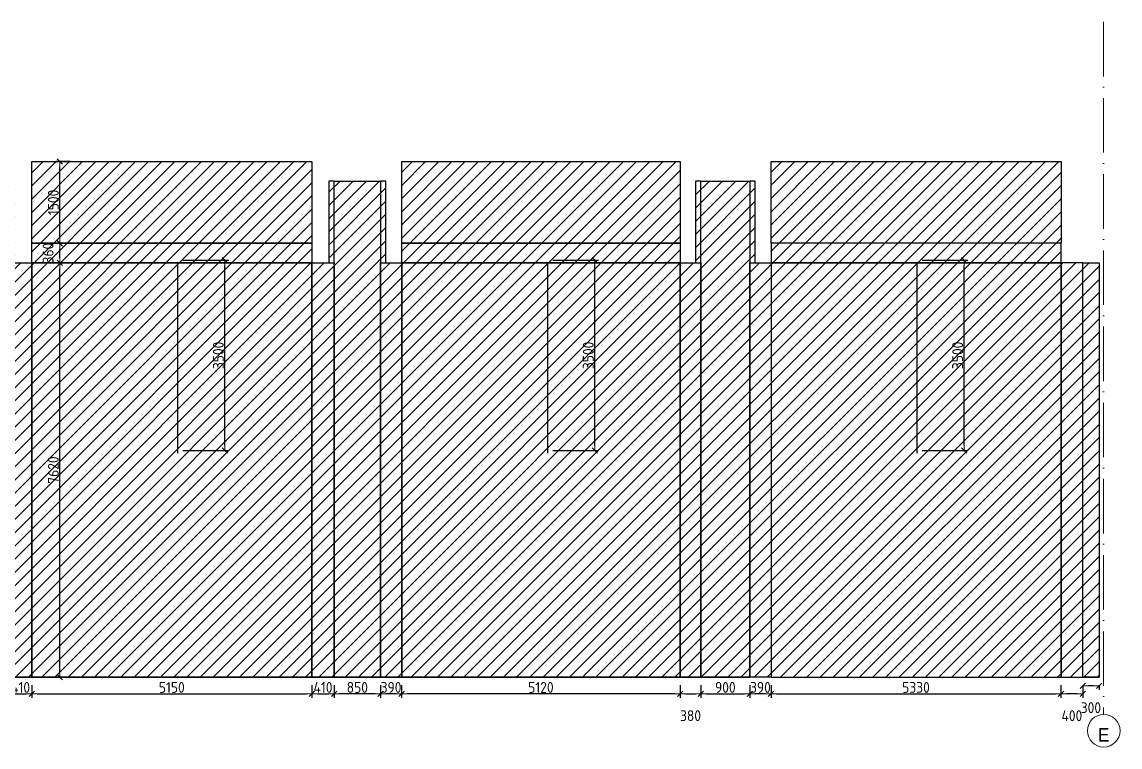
# Model space of a CAD drawing. Header units: millimetres. Extents: x 209 to 1046824, y -248937 to 510758.
# Drawn here: x 105973 to 126158, y -160294 to -146966 of the extents above; entities that cross this region are included whole.
import ezdxf

# ---------------------------------------------------------------- set-up
doc = ezdxf.new("R2010")
doc.units = ezdxf.units.MM
doc.linetypes.add('50_200_ШТРИХ_1Т_ш5_п1_п1_', pattern=[1400, 1000, -200, 0, -200])
doc.layers.add('$AUDIT_BAD_LAYER1', color=7, linetype='Continuous')
for name, color, linetype, lineweight, true_color in [('Оси-1', 7, 'Continuous', 20, 0xaaaaaa), ('Оси-2', 7, 'Continuous', 9, 0xaaaaaa), ('Оси-3', 7, '50_200_ШТРИХ_1Т_ш5_п1_п1_', 9, 0xaaaaaa)]:
    doc.layers.add(name, color=color, linetype=linetype, lineweight=lineweight, true_color=true_color)
doc.layers.add('Основные линии', color=7, linetype='Continuous', lineweight=30)
doc.layers.add('Размеры', color=7, linetype='Continuous', lineweight=15)
doc.styles.add('Arial', font='arial.ttf', dxfattribs={"width": 0.9, "height": 500})
doc.styles.add('СПДС', font='isocpeur.ttf', dxfattribs={"width": 0.9})
doc.dimstyles.new('Размера А3', dxfattribs={"dimtxt": 200, "dimasz": 100, "dimexe": 70, "dimexo": 100, "dimgap": 20, "dimtad": 1, "dimdec": 0, "dimrnd": 10, "dimzin": 0, "dimdsep": 46, "dimtxsty": 'СПДС', "dimblk": 'ARROWHEAD_6', "dimcen": 1, "dimclrd": 256, "dimclre": 256, "dimclrt": 256, "dimazin": 0, "dimtfac": 1, "dimtdec": 0, "dimtmove": 2, "dimatfit": 3, "dimfxl": 1, "dimtolj": 1, "dimtzin": 0, "dimarcsym": 0})

# ---------------------------------------------------------------- blocks, each defined once
blk = doc.blocks.new('ARROWHEAD_6')
at = {"color": 0, "linetype": 'Continuous'}
for p, q in [((0, 0), (-1, 0)), ((-0.5, -0.5), (0.5, 0.5))]:
    blk.add_line(p, q, dxfattribs=at)
blk = doc.blocks.new('*D1915')
at = {"layer": 'Defpoints', "color": 0, "lineweight": 30, "transparency": 16777216}
for p in [(125473, -159058), (125773, -159058), (125473, -159170)]:
    blk.add_point(p, dxfattribs=at)
at = {"layer": 'Размеры', "lineweight": -2, "transparency": 16777216}
for p, q in [((125473, -159158), (125473, -159240)), ((125673, -159170), (125573, -159170)), ((125773, -159158), (125773, -159240))]:
    blk.add_line(p, q, dxfattribs=at)
at = {"layer": 'Размеры', "lineweight": -2, "transparency": 16777216, "xscale": 100, "yscale": 100, "zscale": 100, "rotation": 180}
blk.add_blockref('ARROWHEAD_6', (125473, -159170), dxfattribs=at)
at = {"layer": 'Размеры', "lineweight": -2, "transparency": 16777216, "xscale": 100, "yscale": 100, "zscale": 100}
blk.add_blockref('ARROWHEAD_6', (125773, -159170), dxfattribs=at)
at = {"layer": 'Размеры', "lineweight": 15, "transparency": 16777216, "insert": (125623, -159570), "char_height": 200, "attachment_point": 5, "style": 'СПДС'}
blk.add_mtext('\\A1;300', dxfattribs=at)
blk = doc.blocks.new('*D1916')
at = {"layer": 'Defpoints', "color": 0, "lineweight": 30, "transparency": 16777216}
for p in [(125073, -159058), (125473, -159058), (125073, -159318)]:
    blk.add_point(p, dxfattribs=at)
at = {"layer": 'Размеры', "lineweight": -2, "transparency": 16777216}
for p, q in [((125073, -159158), (125073, -159388)), ((125473, -159158), (125473, -159388)), ((125373, -159318), (125173, -159318))]:
    blk.add_line(p, q, dxfattribs=at)
at = {"layer": 'Размеры', "lineweight": -2, "transparency": 16777216, "xscale": 100, "yscale": 100, "zscale": 100, "rotation": 180}
blk.add_blockref('ARROWHEAD_6', (125073, -159318), dxfattribs=at)
at = {"layer": 'Размеры', "lineweight": -2, "transparency": 16777216, "xscale": 100, "yscale": 100, "zscale": 100}
blk.add_blockref('ARROWHEAD_6', (125473, -159318), dxfattribs=at)
at = {"layer": 'Размеры', "lineweight": 15, "transparency": 16777216, "insert": (125273, -159718), "char_height": 200, "attachment_point": 5, "style": 'СПДС'}
blk.add_mtext('\\A1;400', dxfattribs=at)
blk = doc.blocks.new('*D1917')
at = {"layer": 'Defpoints', "color": 0, "lineweight": 30, "transparency": 16777216}
for p in [(119743, -159058), (125073, -159058), (125073, -159318)]:
    blk.add_point(p, dxfattribs=at)
at = {"layer": 'Размеры', "lineweight": -2, "transparency": 16777216}
for p, q in [((119743, -159158), (119743, -159388)), ((125073, -159158), (125073, -159388)), ((119843, -159318), (124973, -159318))]:
    blk.add_line(p, q, dxfattribs=at)
at = {"layer": 'Размеры', "lineweight": -2, "transparency": 16777216, "xscale": 100, "yscale": 100, "zscale": 100, "rotation": 180}
blk.add_blockref('ARROWHEAD_6', (119743, -159318), dxfattribs=at)
at = {"layer": 'Размеры', "lineweight": -2, "transparency": 16777216, "xscale": 100, "yscale": 100, "zscale": 100}
blk.add_blockref('ARROWHEAD_6', (125073, -159318), dxfattribs=at)
at = {"layer": 'Размеры', "lineweight": 15, "transparency": 16777216, "insert": (122408, -159198), "char_height": 200, "attachment_point": 5, "style": 'СПДС'}
blk.add_mtext('\\A1;5330', dxfattribs=at)
blk = doc.blocks.new('*D1918')
at = {"layer": 'Defpoints', "color": 0, "lineweight": 30, "transparency": 16777216}
for p in [(119353, -159058), (119743, -159058), (119353, -159318)]:
    blk.add_point(p, dxfattribs=at)
at = {"layer": 'Размеры', "lineweight": -2, "transparency": 16777216}
for p, q in [((119353, -159158), (119353, -159388)), ((119743, -159158), (119743, -159388)), ((119643, -159318), (119453, -159318))]:
    blk.add_line(p, q, dxfattribs=at)
at = {"layer": 'Размеры', "lineweight": -2, "transparency": 16777216, "xscale": 100, "yscale": 100, "zscale": 100, "rotation": 180}
blk.add_blockref('ARROWHEAD_6', (119353, -159318), dxfattribs=at)
at = {"layer": 'Размеры', "lineweight": -2, "transparency": 16777216, "xscale": 100, "yscale": 100, "zscale": 100}
blk.add_blockref('ARROWHEAD_6', (119743, -159318), dxfattribs=at)
at = {"layer": 'Размеры', "lineweight": 15, "transparency": 16777216, "insert": (119548, -159198), "char_height": 200, "attachment_point": 5, "style": 'СПДС'}
blk.add_mtext('\\A1;390', dxfattribs=at)
blk = doc.blocks.new('*D1919')
at = {"layer": 'Defpoints', "color": 0, "lineweight": 30, "transparency": 16777216}
for p in [(118453, -159058), (119353, -159058), (119353, -159318)]:
    blk.add_point(p, dxfattribs=at)
at = {"layer": 'Размеры', "lineweight": -2, "transparency": 16777216}
for p, q in [((118453, -159158), (118453, -159388)), ((119353, -159158), (119353, -159388)), ((118553, -159318), (119253, -159318))]:
    blk.add_line(p, q, dxfattribs=at)
at = {"layer": 'Размеры', "lineweight": -2, "transparency": 16777216, "xscale": 100, "yscale": 100, "zscale": 100, "rotation": 180}
blk.add_blockref('ARROWHEAD_6', (118453, -159318), dxfattribs=at)
at = {"layer": 'Размеры', "lineweight": -2, "transparency": 16777216, "xscale": 100, "yscale": 100, "zscale": 100}
blk.add_blockref('ARROWHEAD_6', (119353, -159318), dxfattribs=at)
at = {"layer": 'Размеры', "lineweight": 15, "transparency": 16777216, "insert": (118903, -159198), "char_height": 200, "attachment_point": 5, "style": 'СПДС'}
blk.add_mtext('\\A1;900', dxfattribs=at)
blk = doc.blocks.new('*D1920')
at = {"layer": 'Defpoints', "color": 0, "lineweight": 30, "transparency": 16777216}
for p in [(118073, -159058), (118453, -159058), (118453, -159318)]:
    blk.add_point(p, dxfattribs=at)
at = {"layer": 'Размеры', "lineweight": -2, "transparency": 16777216}
for p, q in [((118073, -159158), (118073, -159388)), ((118453, -159158), (118453, -159388)), ((118173, -159318), (118353, -159318))]:
    blk.add_line(p, q, dxfattribs=at)
at = {"layer": 'Размеры', "lineweight": -2, "transparency": 16777216, "xscale": 100, "yscale": 100, "zscale": 100, "rotation": 180}
blk.add_blockref('ARROWHEAD_6', (118073, -159318), dxfattribs=at)
at = {"layer": 'Размеры', "lineweight": -2, "transparency": 16777216, "xscale": 100, "yscale": 100, "zscale": 100}
blk.add_blockref('ARROWHEAD_6', (118453, -159318), dxfattribs=at)
at = {"layer": 'Размеры', "lineweight": 15, "transparency": 16777216, "insert": (118263, -159718), "char_height": 200, "attachment_point": 5, "style": 'СПДС'}
blk.add_mtext('\\A1;380', dxfattribs=at)
blk = doc.blocks.new('*D1921')
at = {"layer": 'Defpoints', "color": 0, "lineweight": 30, "transparency": 16777216}
for p in [(112953, -159058), (118073, -159058), (112953, -159318)]:
    blk.add_point(p, dxfattribs=at)
at = {"layer": 'Размеры', "lineweight": -2, "transparency": 16777216}
for p, q in [((112953, -159158), (112953, -159388)), ((118073, -159158), (118073, -159388)), ((117973, -159318), (113053, -159318))]:
    blk.add_line(p, q, dxfattribs=at)
at = {"layer": 'Размеры', "lineweight": -2, "transparency": 16777216, "xscale": 100, "yscale": 100, "zscale": 100, "rotation": 180}
blk.add_blockref('ARROWHEAD_6', (112953, -159318), dxfattribs=at)
at = {"layer": 'Размеры', "lineweight": -2, "transparency": 16777216, "xscale": 100, "yscale": 100, "zscale": 100}
blk.add_blockref('ARROWHEAD_6', (118073, -159318), dxfattribs=at)
at = {"layer": 'Размеры', "lineweight": 15, "transparency": 16777216, "insert": (115513, -159198), "char_height": 200, "attachment_point": 5, "style": 'СПДС'}
blk.add_mtext('\\A1;5120', dxfattribs=at)
blk = doc.blocks.new('*D1922')
at = {"layer": 'Defpoints', "color": 0, "lineweight": 30, "transparency": 16777216}
for p in [(112563, -159058), (112953, -159058), (112563, -159318)]:
    blk.add_point(p, dxfattribs=at)
at = {"layer": 'Размеры', "lineweight": -2, "transparency": 16777216}
for p, q in [((112563, -159158), (112563, -159388)), ((112953, -159158), (112953, -159388)), ((112853, -159318), (112663, -159318))]:
    blk.add_line(p, q, dxfattribs=at)
at = {"layer": 'Размеры', "lineweight": -2, "transparency": 16777216, "xscale": 100, "yscale": 100, "zscale": 100, "rotation": 180}
blk.add_blockref('ARROWHEAD_6', (112563, -159318), dxfattribs=at)
at = {"layer": 'Размеры', "lineweight": -2, "transparency": 16777216, "xscale": 100, "yscale": 100, "zscale": 100}
blk.add_blockref('ARROWHEAD_6', (112953, -159318), dxfattribs=at)
at = {"layer": 'Размеры', "lineweight": 15, "transparency": 16777216, "insert": (112758, -159198), "char_height": 200, "attachment_point": 5, "style": 'СПДС'}
blk.add_mtext('\\A1;390', dxfattribs=at)
blk = doc.blocks.new('*D1923')
at = {"layer": 'Defpoints', "color": 0, "lineweight": 30, "transparency": 16777216}
for p in [(111713, -159058), (112563, -159058), (111713, -159318)]:
    blk.add_point(p, dxfattribs=at)
at = {"layer": 'Размеры', "lineweight": -2, "transparency": 16777216}
for p, q in [((111713, -159158), (111713, -159388)), ((112563, -159158), (112563, -159388)), ((112463, -159318), (111813, -159318))]:
    blk.add_line(p, q, dxfattribs=at)
at = {"layer": 'Размеры', "lineweight": -2, "transparency": 16777216, "xscale": 100, "yscale": 100, "zscale": 100, "rotation": 180}
blk.add_blockref('ARROWHEAD_6', (111713, -159318), dxfattribs=at)
at = {"layer": 'Размеры', "lineweight": -2, "transparency": 16777216, "xscale": 100, "yscale": 100, "zscale": 100}
blk.add_blockref('ARROWHEAD_6', (112563, -159318), dxfattribs=at)
at = {"layer": 'Размеры', "lineweight": 15, "transparency": 16777216, "insert": (112138, -159198), "char_height": 200, "attachment_point": 5, "style": 'СПДС'}
blk.add_mtext('\\A1;850', dxfattribs=at)
blk = doc.blocks.new('*D1924')
at = {"layer": 'Defpoints', "color": 0, "lineweight": 30, "transparency": 16777216}
for p in [(111303, -159058), (111713, -159058), (111713, -159318)]:
    blk.add_point(p, dxfattribs=at)
at = {"layer": 'Размеры', "lineweight": -2, "transparency": 16777216}
for p, q in [((111303, -159158), (111303, -159388)), ((111713, -159158), (111713, -159388)), ((111403, -159318), (111613, -159318))]:
    blk.add_line(p, q, dxfattribs=at)
at = {"layer": 'Размеры', "lineweight": -2, "transparency": 16777216, "xscale": 100, "yscale": 100, "zscale": 100, "rotation": 180}
blk.add_blockref('ARROWHEAD_6', (111303, -159318), dxfattribs=at)
at = {"layer": 'Размеры', "lineweight": -2, "transparency": 16777216, "xscale": 100, "yscale": 100, "zscale": 100}
blk.add_blockref('ARROWHEAD_6', (111713, -159318), dxfattribs=at)
at = {"layer": 'Размеры', "lineweight": 15, "transparency": 16777216, "insert": (111508, -159198), "char_height": 200, "attachment_point": 5, "style": 'СПДС'}
blk.add_mtext('\\A1;410', dxfattribs=at)
blk = doc.blocks.new('*D1925')
at = {"layer": 'Defpoints', "color": 0, "lineweight": 30, "transparency": 16777216}
for p in [(106153, -159058), (111303, -159058), (111303, -159318)]:
    blk.add_point(p, dxfattribs=at)
at = {"layer": 'Размеры', "lineweight": -2, "transparency": 16777216}
for p, q in [((106153, -159158), (106153, -159388)), ((111303, -159158), (111303, -159388)), ((106253, -159318), (111203, -159318))]:
    blk.add_line(p, q, dxfattribs=at)
at = {"layer": 'Размеры', "lineweight": -2, "transparency": 16777216, "xscale": 100, "yscale": 100, "zscale": 100, "rotation": 180}
blk.add_blockref('ARROWHEAD_6', (106153, -159318), dxfattribs=at)
at = {"layer": 'Размеры', "lineweight": -2, "transparency": 16777216, "xscale": 100, "yscale": 100, "zscale": 100}
blk.add_blockref('ARROWHEAD_6', (111303, -159318), dxfattribs=at)
at = {"layer": 'Размеры', "lineweight": 15, "transparency": 16777216, "insert": (108728, -159198), "char_height": 200, "attachment_point": 5, "style": 'СПДС'}
blk.add_mtext('\\A1;5150', dxfattribs=at)
blk = doc.blocks.new('*D1926')
at = {"layer": 'Defpoints', "color": 0, "lineweight": 30, "transparency": 16777216}
for p in [(105743, -159058), (106153, -159058), (106153, -159318)]:
    blk.add_point(p, dxfattribs=at)
at = {"layer": 'Размеры', "lineweight": -2, "transparency": 16777216}
for p, q in [((105743, -159158), (105743, -159388)), ((106153, -159158), (106153, -159388)), ((105843, -159318), (106053, -159318))]:
    blk.add_line(p, q, dxfattribs=at)
at = {"layer": 'Размеры', "lineweight": -2, "transparency": 16777216, "xscale": 100, "yscale": 100, "zscale": 100, "rotation": 180}
blk.add_blockref('ARROWHEAD_6', (105743, -159318), dxfattribs=at)
at = {"layer": 'Размеры', "lineweight": -2, "transparency": 16777216, "xscale": 100, "yscale": 100, "zscale": 100}
blk.add_blockref('ARROWHEAD_6', (106153, -159318), dxfattribs=at)
at = {"layer": 'Размеры', "lineweight": 15, "transparency": 16777216, "insert": (105948, -159198), "char_height": 200, "attachment_point": 5, "style": 'СПДС'}
blk.add_mtext('\\A1;410', dxfattribs=at)
blk = doc.blocks.new('*D1977')
at = {"layer": 'Defpoints', "color": 0, "lineweight": 30, "transparency": 16777216}
for p in [(106670, -151395), (106896, -151395), (106946, -159010)]:
    blk.add_point(p, dxfattribs=at)
at = {"layer": 'Размеры', "lineweight": -2, "transparency": 16777216}
for p, q in [((106796, -151395), (106600, -151395)), ((106670, -158910), (106670, -151495)), ((106846, -159010), (106600, -159010))]:
    blk.add_line(p, q, dxfattribs=at)
at = {"layer": 'Размеры', "lineweight": -2, "transparency": 16777216, "xscale": 100, "yscale": 100, "zscale": 100}
for p, rotation in [((106670, -151395), 90), ((106670, -159010), 270)]:
    blk.add_blockref('ARROWHEAD_6', p, dxfattribs=dict(at, rotation=rotation))
at = {"layer": 'Размеры', "lineweight": 15, "transparency": 16777216, "insert": (106550, -155203), "char_height": 200, "attachment_point": 5, "rotation": 90, "style": 'СПДС'}
blk.add_mtext('\\A1;7620', dxfattribs=at)
blk = doc.blocks.new('*D1978')
at = {"layer": 'Defpoints', "color": 0, "lineweight": 30, "transparency": 16777216}
for p in [(106670, -151035), (106670, -151035), (106670, -151395)]:
    blk.add_point(p, dxfattribs=at)
at = {"layer": 'Размеры', "lineweight": -2, "transparency": 16777216}
for p, q in [((106670, -151295), (106670, -151135)), ((106770, -151035), (106740, -151035)), ((106770, -151395), (106740, -151395))]:
    blk.add_line(p, q, dxfattribs=at)
at = {"layer": 'Размеры', "lineweight": -2, "transparency": 16777216, "xscale": 100, "yscale": 100, "zscale": 100}
for p, rotation in [((106670, -151035), 90), ((106670, -151395), 270)]:
    blk.add_blockref('ARROWHEAD_6', p, dxfattribs=dict(at, rotation=rotation))
at = {"layer": 'Размеры', "lineweight": 15, "transparency": 16777216, "insert": (106454, -151215), "char_height": 200, "attachment_point": 5, "rotation": 90, "style": 'СПДС'}
blk.add_mtext('\\A1;360', dxfattribs=at)
blk = doc.blocks.new('*D1979')
at = {"layer": 'Defpoints', "color": 0, "lineweight": 30, "transparency": 16777216}
for p in [(106670, -149530), (106966, -149530), (106966, -151035)]:
    blk.add_point(p, dxfattribs=at)
at = {"layer": 'Размеры', "lineweight": -2, "transparency": 16777216}
for p, q in [((106866, -149530), (106600, -149530)), ((106670, -150935), (106670, -149630)), ((106866, -151035), (106600, -151035))]:
    blk.add_line(p, q, dxfattribs=at)
at = {"layer": 'Размеры', "lineweight": -2, "transparency": 16777216, "xscale": 100, "yscale": 100, "zscale": 100}
for p, rotation in [((106670, -149530), 90), ((106670, -151035), 270)]:
    blk.add_blockref('ARROWHEAD_6', p, dxfattribs=dict(at, rotation=rotation))
at = {"layer": 'Размеры', "lineweight": 15, "transparency": 16777216, "insert": (106550, -150283), "char_height": 200, "attachment_point": 5, "rotation": 90, "style": 'СПДС'}
blk.add_mtext('\\A1;1500', dxfattribs=at)
blk = doc.blocks.new('Ось сетки - Круг_Ø6_00__ISO-2_5_0_9K_-17386508-АИ_План этажа Радиаторы_2')
at = {"layer": 'Оси-1'}
blk.add_circle((0, 0), 3, dxfattribs=at)
blk = doc.blocks.new('*D2252')
at = {"layer": 'Defpoints', "color": 0, "lineweight": 30, "transparency": 16777216}
for p in [(108833, -151345), (109703, -151345), (108833, -154845)]:
    blk.add_point(p, dxfattribs=at)
at = {"layer": 'Размеры', "lineweight": -2, "transparency": 16777216}
for p, q in [((108933, -151345), (109773, -151345)), ((109703, -154745), (109703, -151445)), ((108933, -154845), (109773, -154845))]:
    blk.add_line(p, q, dxfattribs=at)
at = {"layer": 'Размеры', "lineweight": -2, "transparency": 16777216, "xscale": 100, "yscale": 100, "zscale": 100}
for p, rotation in [((109703, -151345), 90), ((109703, -154845), 270)]:
    blk.add_blockref('ARROWHEAD_6', p, dxfattribs=dict(at, rotation=rotation))
at = {"layer": 'Размеры', "transparency": 16777216, "insert": (109583, -153095), "char_height": 200, "attachment_point": 5, "rotation": 90, "style": 'СПДС'}
blk.add_mtext('\\A1;3500', dxfattribs=at)
blk = doc.blocks.new('*D2253')
at = {"layer": 'Defpoints', "color": 0, "lineweight": 30, "transparency": 16777216}
for p in [(115633, -151345), (116503, -151345), (115633, -154845)]:
    blk.add_point(p, dxfattribs=at)
at = {"layer": 'Размеры', "lineweight": -2, "transparency": 16777216}
for p, q in [((115733, -151345), (116573, -151345)), ((116503, -154745), (116503, -151445)), ((115733, -154845), (116573, -154845))]:
    blk.add_line(p, q, dxfattribs=at)
at = {"layer": 'Размеры', "lineweight": -2, "transparency": 16777216, "xscale": 100, "yscale": 100, "zscale": 100}
for p, rotation in [((116503, -151345), 90), ((116503, -154845), 270)]:
    blk.add_blockref('ARROWHEAD_6', p, dxfattribs=dict(at, rotation=rotation))
at = {"layer": 'Размеры', "transparency": 16777216, "insert": (116383, -153095), "char_height": 200, "attachment_point": 5, "rotation": 90, "style": 'СПДС'}
blk.add_mtext('\\A1;3500', dxfattribs=at)
blk = doc.blocks.new('*D2254')
at = {"layer": 'Defpoints', "color": 0, "lineweight": 30, "transparency": 16777216}
for p in [(122423, -151345), (123293, -151345), (122423, -154845)]:
    blk.add_point(p, dxfattribs=at)
at = {"layer": 'Размеры', "lineweight": -2, "transparency": 16777216}
for p, q in [((122523, -151345), (123363, -151345)), ((123293, -154745), (123293, -151445)), ((122523, -154845), (123363, -154845))]:
    blk.add_line(p, q, dxfattribs=at)
at = {"layer": 'Размеры', "lineweight": -2, "transparency": 16777216, "xscale": 100, "yscale": 100, "zscale": 100}
for p, rotation in [((123293, -151345), 90), ((123293, -154845), 270)]:
    blk.add_blockref('ARROWHEAD_6', p, dxfattribs=dict(at, rotation=rotation))
at = {"layer": 'Размеры', "transparency": 16777216, "insert": (123173, -153095), "char_height": 200, "attachment_point": 5, "rotation": 90, "style": 'СПДС'}
blk.add_mtext('\\A1;3500', dxfattribs=at)

msp = doc.modelspace()

# ---------------------------------------------------------------- hatches: boundary and pattern name
at = {"layer": '$AUDIT_BAD_LAYER1', "lineweight": 15, "transparency": 33554559}
h = msp.add_hatch(dxfattribs=at)
h.set_pattern_fill('ANSI31', color=3, scale=54)
h.set_pattern_definition([(45, (0, -158177.41), (-121.23346, 121.23346), [])])
h.paths.add_polyline_path([(89416.5, -148915.2), (87746.5, -148915.2), (87746.5, -150885.2), (87356.5, -150885.2), (87356.5, -155245.2), (89416.5, -155245.2)])
h.paths.add_polyline_path([(89416.5, -155245.2), (87356.5, -155245.2), (87356.5, -156145.2), (89416.5, -156145.2)])
h.paths.add_polyline_path([(89416.5, -156145.2), (87666.5, -156145.2), (87666.5, -156530.2), (89416.5, -156530.2)])
h.paths.add_polyline_path([(89416.5, -156530.2), (89106.5, -156530.2), (89106.5, -159010.2), (89416.5, -159010.2)])
h.paths.add_polyline_path([(89816.5, -151395.2), (89416.5, -151395.2), (89416.5, -155245.2), (89416.5, -156145.2), (89416.5, -156530.2), (89416.5, -159010.2), (89816.5, -159010.2)])
h.paths.add_polyline_path([(95066.5, -151395.2), (89816.5, -151395.2), (89816.5, -159010.2), (95066.5, -159010.2)])
h.paths.add_polyline_path([(95066.5, -151035.2), (89816.5, -151035.2), (89816.5, -151395.2), (95066.5, -151395.2)])
h.paths.add_polyline_path([(95066.5, -149530.2), (89816.5, -149530.2), (89816.5, -151035.2), (95066.5, -151035.2)])
h.paths.add_polyline_path([(95460.5, -151395.2), (95066.5, -151395.2), (95066.5, -159010.2), (95460.5, -159010.2)])
h.paths.add_polyline_path([(96310.5, -149890.2), (95460.5, -149890.2), (95460.5, -159010.2), (96310.5, -159010.2)])
h.paths.add_polyline_path([(96704.5, -151395.2), (96310.5, -151395.2), (96310.5, -159010.2), (96704.5, -159010.2)])
h.paths.add_polyline_path([(98304.5, -151395.2), (96704.5, -151395.2), (96704.5, -159010.2), (98304.5, -159010.2)])
h.paths.add_polyline_path([(99354.5, -149590.2), (98664.5, -149590.2), (98664.5, -151395.2), (98304.5, -151395.2), (98304.5, -159010.2), (99354.5, -159010.2)])
h.paths.add_polyline_path([(99892.5, -149342.9), (99354.5, -149342.9), (99354.5, -152309), (99892.5, -151960.2)])
h.paths.add_polyline_path([(100957.8, -149336.8), (99892.5, -149342.9), (99892.5, -151960.2), (100944.8, -151960.2)])
h.paths.add_polyline_path([(101403.3, -149590.2), (101415.4, -149590.2), (101416.5, -149342.9), (100957.8, -149336.8), (100944.8, -151960.2), (101403.3, -152248.4)])
h.paths.add_polyline_path([(102093.3, -149590.2), (101415.4, -149590.2), (101403.3, -152248.4), (101403.3, -159010.2), (102453.3, -159010.2), (102453.3, -151395.2), (102093.3, -151395.2)])
h.paths.add_polyline_path([(100944.8, -151960.2), (99892.5, -151960.2), (99639.7, -152310.2), (101179.7, -152310.2)])
h.paths.add_polyline_path([(101179.7, -152310.2), (99639.7, -152310.2), (99639.7, -159010.2), (101179.7, -159010.2)])
h.paths.add_polyline_path([(104473.3, -151395.2), (102453.3, -151395.2), (102453.3, -159010.2), (104473.3, -159010.2)])
h.paths.add_polyline_path([(104893.3, -151395.2), (104793.3, -151395.2), (104473.3, -151395.2), (104473.3, -159010.2), (104893.3, -159010.2)])
h.paths.add_polyline_path([(105743.3, -149890.2), (104893.3, -149890.2), (104893.3, -151395.2), (104893.3, -159010.2), (105743.3, -159010.2), (105743.3, -151395.2)])
h.paths.add_polyline_path([(105843.3, -149890.2), (105743.3, -149890.2), (105743.3, -151395.2), (105843.3, -151395.2)])
h.paths.add_polyline_path([(104893.3, -149890.2), (104793.3, -149890.2), (104793.3, -151395.2), (104893.3, -151395.2)])
h.paths.add_polyline_path([(106153.3, -151395.2), (105743.3, -151395.2), (105743.3, -159010.2), (106153.3, -159010.2)])
h.paths.add_polyline_path([(111303.3, -151035.2), (106153.3, -151035.2), (106153.3, -151395.2), (111303.3, -151395.2)])
h.paths.add_polyline_path([(111303.3, -149530.2), (106153.3, -149530.2), (106153.3, -151035.2), (111303.3, -151035.2)])
h.paths.add_polyline_path([(111303.3, -151395.2), (106153.3, -151395.2), (106153.3, -159010.2), (111303.3, -159010.2)])
h.paths.add_polyline_path([(111713.3, -151395.2), (111613.3, -151395.2), (111303.3, -151395.2), (111303.3, -159010.2), (111713.3, -159010.2)])
h.paths.add_polyline_path([(111713.3, -149890.2), (111613.3, -149890.2), (111613.3, -151395.2), (111713.3, -151395.2)])
h.paths.add_polyline_path([(112563.3, -149890.2), (111713.3, -149890.2), (111713.3, -151395.2), (111713.3, -159010.2), (112563.3, -159010.2), (112563.3, -151395.2)])
h.paths.add_polyline_path([(112663.3, -149890.2), (112563.3, -149890.2), (112563.3, -151395.2), (112663.3, -151395.2)])
h.paths.add_polyline_path([(112953.3, -151395.2), (112563.3, -151395.2), (112563.3, -159010.2), (112953.3, -159010.2)])
h.paths.add_polyline_path([(118073.3, -151395.2), (112953.3, -151395.2), (112953.3, -159010.2), (118073.3, -159010.2)])
h.paths.add_polyline_path([(118073.3, -151035.2), (112953.3, -151035.2), (112953.3, -151395.2), (118073.3, -151395.2)])
h.paths.add_polyline_path([(118073.3, -149530.2), (112953.3, -149530.2), (112953.3, -151035.2), (118073.3, -151035.2)])
h.paths.add_polyline_path([(118453.3, -151395.2), (118073.3, -151395.2), (118073.3, -159010.2), (118453.3, -159010.2)])
h.paths.add_polyline_path([(119353.3, -149890.2), (118453.3, -149890.2), (118453.3, -159010.2), (119353.3, -159010.2)])
h.paths.add_polyline_path([(118453.3, -149890.2), (118353.3, -149890.2), (118353.3, -151395.2), (118453.3, -151395.2)])
h.paths.add_polyline_path([(119453.3, -149890.2), (119353.3, -149890.2), (119353.3, -151395.2), (119453.3, -151395.2)])
h.paths.add_polyline_path([(119743.3, -151395.2), (119353.3, -151395.2), (119353.3, -159010.2), (119743.3, -159010.2)])
h.paths.add_polyline_path([(125073.3, -151395.2), (119743.3, -151395.2), (119743.3, -159010.2), (125073.3, -159010.2)])
h.paths.add_polyline_path([(125073.3, -151035.2), (119743.3, -151035.2), (119743.3, -151395.2), (125073.3, -151395.2)])
h.paths.add_polyline_path([(125073.3, -149530.2), (119743.3, -149530.2), (119743.3, -151035.2), (125073.3, -151035.2)])
h.paths.add_polyline_path([(125473.3, -151395.2), (125073.3, -151395.2), (125073.3, -159010.2), (125473.3, -159010.2)])
h.paths.add_polyline_path([(125773.3, -151395.2), (125473.3, -151395.2), (125473.3, -159010.2), (125773.3, -159010.2)])
h.paths.add_polyline_path([(95460.5, -149890.2), (95360.5, -149890.2), (95360.5, -151395.2), (95460.5, -151395.2)])
h.paths.add_polyline_path([(96410.5, -149890.2), (96310.5, -149890.2), (96310.5, -151395.2), (96410.5, -151395.2)])

# ---------------------------------------------------------------- linework, layer by layer
at = {"layer": 'Оси-3'}
msp.add_line((125855.7, -146966.5), (125855.7, -159693.9), dxfattribs=at)
at = {"layer": 'Основные линии', "color": 1}
for p, q in [((108832.7, -151395.2), (108832.7, -154895.2)), ((115632.7, -151395.2), (115632.7, -154895.2)), ((122422.7, -151395.2), (122422.7, -154895.2))]:
    msp.add_line(p, q, dxfattribs=at)
at = {"layer": 'Основные линии'}
for p, q in [((105743.3, -159010.2), (106153.3, -159010.2)), ((106153.3, -159010.2), (111303.3, -159010.2)), ((111303.3, -159010.2), (111713.3, -159010.2)), ((111713.3, -159010.2), (112563.3, -159010.2)), ((112563.3, -159010.2), (112953.3, -159010.2)), ((112953.3, -159010.2), (118073.3, -159010.2)), ((118073.3, -159010.2), (118453.3, -159010.2)), ((118453.3, -159010.2), (119353.3, -159010.2)), ((119743.3, -159010.2), (119353.3, -159010.2)), ((119743.3, -159010.2), (125073.3, -159010.2)), ((125073.3, -159010.2), (125473.3, -159010.2)), ((125473.3, -159010.2), (125773.3, -159010.2))]:
    msp.add_line(p, q, dxfattribs=at)
for points in [[(106153.3, -149530.2), (111303.3, -149530.2), (111303.3, -151035.2), (106153.3, -151035.2)], [(112953.3, -149530.2), (118073.3, -149530.2), (118073.3, -151035.2), (112953.3, -151035.2)], [(125073.3, -151035.2), (119743.3, -151035.2), (119743.3, -149530.2), (125073.3, -149530.2)], [(111713.3, -149890.2), (111613.3, -149890.2), (111613.3, -151395.2), (111713.3, -151395.2)], [(112563.3, -159010.2), (111713.3, -159010.2), (111713.3, -149890.2), (112563.3, -149890.2)], [(112663.3, -149890.2), (112563.3, -149890.2), (112563.3, -151395.2), (112663.3, -151395.2)], [(118453.3, -149890.2), (118353.3, -149890.2), (118353.3, -151395.2), (118453.3, -151395.2)], [(119353.3, -159010.2), (118453.3, -159010.2), (118453.3, -149890.2), (119353.3, -149890.2)], [(119453.3, -149890.2), (119353.3, -149890.2), (119353.3, -151395.2), (119453.3, -151395.2)], [(106153.3, -151035.2), (111303.3, -151035.2), (111303.3, -151395.2), (106153.3, -151395.2)], [(112953.3, -151035.2), (118073.3, -151035.2), (118073.3, -151395.2), (112953.3, -151395.2)], [(119743.3, -151395.2), (125073.3, -151395.2), (125073.3, -151035.2), (119743.3, -151035.2)], [(105743.3, -151395.2), (106153.3, -151395.2), (106153.3, -159010.2), (105743.3, -159010.2)], [(106153.3, -151395.2), (111303.3, -151395.2), (111303.3, -159010.2), (106153.3, -159010.2)], [(111303.3, -151395.2), (111713.3, -151395.2), (111713.3, -159010.2), (111303.3, -159010.2)], [(112563.3, -151395.2), (112953.3, -151395.2), (112953.3, -159010.2), (112563.3, -159010.2)], [(112953.3, -151395.2), (118073.3, -151395.2), (118073.3, -159010.2), (112953.3, -159010.2)], [(118073.3, -151395.2), (118453.3, -151395.2), (118453.3, -159010.2), (118073.3, -159010.2)], [(119353.3, -151395.2), (119743.3, -151395.2), (119743.3, -159010.2), (119353.3, -159010.2)], [(119743.3, -159010.2), (125073.3, -159010.2), (125073.3, -151395.2), (119743.3, -151395.2)], [(125473.3, -151395.2), (125073.3, -151395.2), (125073.3, -159010.2), (125473.3, -159010.2)], [(125773.3, -159010.2), (125473.3, -159010.2), (125473.3, -151395.2), (125773.3, -151395.2)]]:
    msp.add_lwpolyline(points, close=True, dxfattribs=at)

# ---------------------------------------------------------------- block references
at = {"layer": 'Оси-1', "xscale": 100, "yscale": 100, "zscale": 100, "rotation": 179.9999999999998}
msp.add_blockref('Ось сетки - Круг_Ø6_00__ISO-2_5_0_9K_-17386508-АИ_План этажа Радиаторы_2', (125858.4, -159993.9), dxfattribs=at)

# ---------------------------------------------------------------- texts
at = {"layer": 'Оси-2', "insert": (125858.1, -160069.5), "char_height": 250, "width": 428.4, "attachment_point": 5, "line_spacing_factor": 0.936439, "style": 'Arial'}
msp.add_mtext('\\pxqc,t4.572,9.144,13.716,18.288,22.86,27.432,32.004,36.576,41.148,45.72,50.292,54.864,59.436,64.008,68.58,73.152,77.724,82.296,86.868,91.44,96.012,100.584,105.156,109.728,114.3,118.872,123.444,128.016,132.588,137.16,141.732,146.304;{Е}', dxfattribs=at)

# ---------------------------------------------------------------- dimensions: what is measured, and where the dimension line sits
at = {"layer": 'Размеры', "lineweight": 15}
for base, p1, p2, picture, middle in [((106670.3, -149530.2), (106965.5, -151035.2), (106965.5, -149530.2), '*D1979', (106550.3, -150282.7)), ((106670.3, -151395.2), (106946.5, -159010.2), (106895.5, -151395.2), '*D1977', (106550.3, -155202.7))]:
    dim = msp.add_linear_dim(base=base, p1=p1, p2=p2, angle=90, dimstyle='Размера А3', dxfattribs=at)
    dim.commit()
    dim.dimension.update_dxf_attribs({"geometry": picture, "text_midpoint": middle})
dim = msp.add_linear_dim(base=(106670.3, -151035.2), p1=(106670.3, -151395.2), p2=(106670.3, -151035.2), angle=90, dimstyle='Размера А3', dxfattribs=at)
dim.commit()
dim.dimension.update_dxf_attribs({"geometry": '*D1978', "text_midpoint": (106454.5, -151215.2), "dimtype": 160})
at = {"layer": 'Размеры'}
for base, p1, p2, picture, middle in [((109702.6, -151345.2), (108832.7, -154845.2), (108832.7, -151345.2), '*D2252', (109582.6, -153095.2)), ((116502.6, -151345.2), (115632.7, -154845.2), (115632.7, -151345.2), '*D2253', (116382.6, -153095.2)), ((123292.6, -151345.2), (122422.7, -154845.2), (122422.7, -151345.2), '*D2254', (123172.6, -153095.2))]:
    dim = msp.add_linear_dim(base=base, p1=p1, p2=p2, angle=90, dimstyle='Размера А3', dxfattribs=at)
    dim.commit()
    dim.dimension.update_dxf_attribs({"geometry": picture, "text_midpoint": middle})
at = {"layer": 'Размеры', "lineweight": 15}
for base, p1, p2, picture, middle in [((106153.3, -159317.7), (105743.3, -159057.7), (106153.3, -159057.7), '*D1926', (105948.3, -159197.7)), ((111303.3, -159317.7), (106153.3, -159057.7), (111303.3, -159057.7), '*D1925', (108728.3, -159197.7)), ((111713.3, -159317.7), (111303.3, -159057.7), (111713.3, -159057.7), '*D1924', (111508.3, -159197.7)), ((111713.3, -159317.7), (112563.3, -159057.7), (111713.3, -159057.7), '*D1923', (112138.3, -159197.7)), ((112563.3, -159317.7), (112953.3, -159057.7), (112563.3, -159057.7), '*D1922', (112758.3, -159197.7)), ((112953.3, -159317.7), (118073.3, -159057.7), (112953.3, -159057.7), '*D1921', (115513.3, -159197.7)), ((118453.3, -159317.7), (118073.3, -159057.7), (118453.3, -159057.7), '*D1920', (118263.3, -159717.7)), ((119353.3, -159317.7), (118453.3, -159057.7), (119353.3, -159057.7), '*D1919', (118903.3, -159197.7)), ((119353.3, -159317.7), (119743.3, -159057.7), (119353.3, -159057.7), '*D1918', (119548.3, -159197.7)), ((125073.3, -159317.7), (119743.3, -159057.7), (125073.3, -159057.7), '*D1917', (122408.3, -159197.7)), ((125073.3, -159317.7), (125473.3, -159057.7), (125073.3, -159057.7), '*D1916', (125273.3, -159717.7)), ((125473.3, -159170.4), (125773.3, -159057.7), (125473.3, -159057.7), '*D1915', (125623.3, -159570.4))]:
    dim = msp.add_linear_dim(base=base, p1=p1, p2=p2, dimstyle='Размера А3', dxfattribs=at)
    dim.commit()
    dim.dimension.update_dxf_attribs({"geometry": picture, "text_midpoint": middle})

doc.saveas('drawing.dxf')
